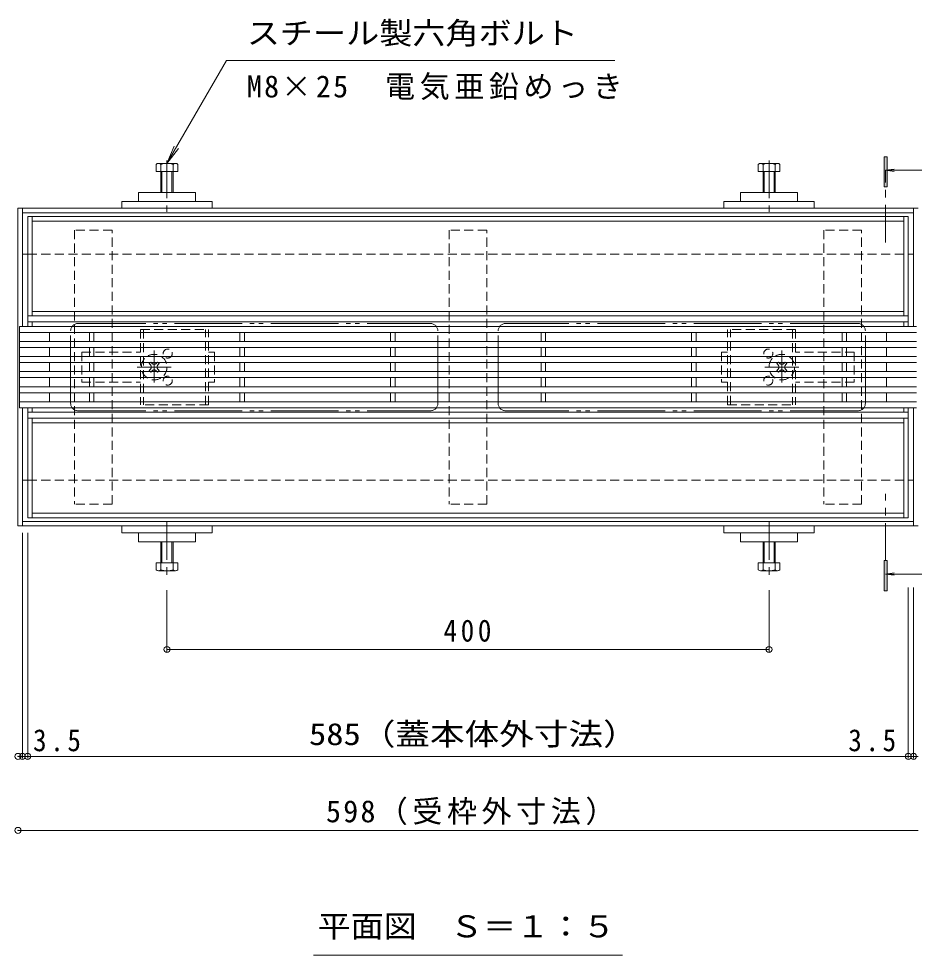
# Model space of a CAD drawing. Units: millimetres at full size, sheet at 1:5; details may follow other scales. Extents: x -1741 to 1940, y -1327 to 1367.
# Drawn here: x -1280 to -685, y -33 to 589 of the extents above; entities that cross this region are included whole.
import ezdxf
from ezdxf.enums import TextEntityAlignment as Align

# ---------------------------------------------------------------- set-up
doc = ezdxf.new("R2010")
doc.units = ezdxf.units.MM
doc.header["$LTSCALE"] = 5
doc.header["$PDMODE"] = 32
doc.header["$PDSIZE"] = 4
for name, pattern in [('CHAIN1', [8, 5, -1, 1, -1]), ('DASHED1', [1.8, 1.2, -0.6]), ('DOUBLE_CHAIN2', [12.8, 9, -1, 0.6, -0.6, 0.6, -1])]:
    doc.linetypes.add(name, pattern=pattern)
for name, color, linetype, lineweight in [('E-0_0228_テナント工�', 1, 'Continuous', 9), ('E-2_0230_テナント工�', 3, 'Continuous', 9), ('E-3_0231_テナント工�', 4, 'Continuous', 9), ('E-4_0232_テナント工�', 7, 'Continuous', 9), ('E-5_0233_テナント工�', 7, 'Continuous', 9), ('E-6_0245_ハッチング2', 134, 'Continuous', 9), ('E-7_0246_ハッチング3', 2, 'Continuous', 9), ('E-8_0247_ハッチング4', 7, 'Continuous', 9), ('E-9_0250_塗潰1_A', 2, 'Continuous', 9)]:
    doc.layers.add(name, color=color, linetype=linetype, lineweight=lineweight)
doc.styles.add('ＭＳ ゴシック', font='')
doc.styles.get('ＭＳ ゴシック').set_extended_font_data('MS Gothic')

msp = doc.modelspace()

# ---------------------------------------------------------------- linework, layer by layer
at = {"layer": 'E-0_0228_テナント工�'}
for p, q in [((-688.714, 457.787), (-1273.714, 457.787)), ((-1273.714, 384.787), (-1273.714, 457.787)), ((-1270.714, 391.788), (-1270.714, 457.787)), ((-1270.714, 454.787), (-691.714, 454.787)), ((-691.714, 391.788), (-691.714, 457.787)), ((-688.714, 384.788), (-688.714, 457.787)), ((-1270.714, 394.788), (-691.714, 394.788)), ((-1270.714, 384.788), (-1270.714, 387.788)), ((-691.714, 384.788), (-691.714, 387.788)), ((-1273.714, 257.787), (-1273.714, 330.788)), ((-1270.714, 327.788), (-1270.714, 330.788)), ((-691.714, 327.788), (-691.714, 330.788)), ((-688.714, 257.787), (-688.714, 330.788)), ((-1270.714, 257.787), (-1270.714, 323.788)), ((-691.714, 257.787), (-691.714, 323.788)), ((-691.914, 320.788), (-1270.714, 320.788)), ((-1268.514, 257.787), (-1273.714, 257.787)), ((-691.714, 260.787), (-1270.714, 260.787)), ((-1268.514, 257.787), (-688.714, 257.787))]:
    msp.add_line(p, q, dxfattribs=at)
at = {"layer": 'E-0_0228_テナント工�', "color": 134}
for p, q in [((-1273.714, 391.788), (-688.714, 391.788)), ((-1273.714, 391.788), (-1273.714, 387.788)), ((-688.714, 387.788), (-1273.714, 387.788)), ((-688.714, 391.788), (-688.714, 387.788)), ((-688.714, 327.788), (-1273.714, 327.788)), ((-1273.714, 327.788), (-1273.714, 323.788)), ((-1273.714, 323.788), (-688.714, 323.788)), ((-688.714, 327.788), (-688.714, 323.788))]:
    msp.add_line(p, q, dxfattribs=at)
at = {"layer": 'E-0_0228_テナント工�', "linetype": 'DOUBLE_CHAIN2'}
for p, q in [((-1240.214, 386.788), (-1006.214, 386.788)), ((-722.214, 386.788), (-956.214, 386.788)), ((-1245.214, 333.788), (-1245.214, 381.788)), ((-1001.214, 333.788), (-1001.214, 381.788)), ((-961.214, 333.788), (-961.214, 381.788)), ((-717.214, 333.788), (-717.214, 381.788)), ((-1240.214, 328.788), (-1006.214, 328.788)), ((-722.214, 328.788), (-956.214, 328.788))]:
    msp.add_line(p, q, dxfattribs=at)
for centre, start, end in [((-1240.214, 381.788), 90, 180), ((-1006.214, 381.788), 0, 90), ((-956.214, 381.788), 90, 180), ((-722.214, 381.788), 0, 90), ((-1240.214, 333.788), 180, 270), ((-1006.214, 333.788), 270, 0), ((-956.214, 333.788), 180, 270), ((-722.214, 333.788), 270, 0)]:
    msp.add_arc(centre, 5, start, end, dxfattribs=at)
at = {"layer": 'E-2_0230_テナント工�'}
for p, q in [((-683.214, 384.788), (-1279.214, 384.788)), ((-1279.214, 384.788), (-1279.214, 330.788)), ((-683.214, 380.788), (-1279.214, 380.788)), ((-1259.214, 380.788), (-1259.214, 374.788)), ((-1232.714, 380.788), (-1232.714, 374.788)), ((-1229.714, 380.788), (-1229.714, 374.788)), ((-1132.714, 380.788), (-1132.714, 374.788)), ((-1129.714, 380.788), (-1129.714, 374.788)), ((-1032.714, 380.788), (-1032.714, 374.788)), ((-1029.714, 380.788), (-1029.714, 374.788)), ((-932.714, 380.788), (-932.714, 374.788)), ((-929.714, 380.788), (-929.714, 374.788)), ((-832.714, 380.788), (-832.714, 374.788)), ((-829.714, 380.788), (-829.714, 374.788)), ((-732.714, 380.788), (-732.714, 374.788)), ((-729.714, 380.788), (-729.714, 374.788)), ((-703.214, 380.788), (-703.214, 374.788)), ((-683.214, 374.788), (-1279.214, 374.788)), ((-683.214, 370.788), (-1279.214, 370.788)), ((-1259.214, 370.788), (-1259.214, 364.788)), ((-1232.714, 370.788), (-1232.714, 364.788)), ((-1229.714, 370.788), (-1229.714, 364.788)), ((-1132.714, 370.788), (-1132.714, 364.788)), ((-1129.714, 370.788), (-1129.714, 364.788)), ((-1032.714, 370.788), (-1032.714, 364.788)), ((-1029.714, 370.788), (-1029.714, 364.788)), ((-932.714, 370.788), (-932.714, 364.788)), ((-929.714, 370.788), (-929.714, 364.788)), ((-832.714, 370.788), (-832.714, 364.788)), ((-829.714, 370.788), (-829.714, 364.788)), ((-732.714, 370.788), (-732.714, 364.788)), ((-729.714, 370.788), (-729.714, 364.788)), ((-703.214, 370.788), (-703.214, 364.788)), ((-683.214, 364.788), (-1279.214, 364.788)), ((-683.214, 360.788), (-1279.214, 360.788)), ((-683.214, 354.788), (-1279.214, 354.788)), ((-1259.214, 360.788), (-1259.214, 354.788)), ((-1232.714, 360.788), (-1232.714, 354.788)), ((-1229.714, 360.788), (-1229.714, 354.788)), ((-1132.714, 360.788), (-1132.714, 354.788)), ((-1129.714, 360.788), (-1129.714, 354.788)), ((-1032.714, 360.788), (-1032.714, 354.788)), ((-1029.714, 360.788), (-1029.714, 354.788)), ((-932.714, 360.788), (-932.714, 354.788)), ((-929.714, 360.788), (-929.714, 354.788)), ((-832.714, 360.788), (-832.714, 354.788)), ((-829.714, 360.788), (-829.714, 354.788)), ((-732.714, 360.788), (-732.714, 354.788)), ((-729.714, 360.788), (-729.714, 354.788)), ((-703.214, 360.788), (-703.214, 354.788)), ((-683.214, 350.788), (-1279.214, 350.788)), ((-1259.214, 350.788), (-1259.214, 344.788)), ((-1232.714, 350.788), (-1232.714, 344.788)), ((-1229.714, 350.788), (-1229.714, 344.788)), ((-1132.714, 350.788), (-1132.714, 344.788)), ((-1129.714, 350.788), (-1129.714, 344.788)), ((-1032.714, 350.788), (-1032.714, 344.788)), ((-1029.714, 350.788), (-1029.714, 344.788)), ((-932.714, 350.788), (-932.714, 344.788)), ((-929.714, 350.788), (-929.714, 344.788)), ((-832.714, 350.788), (-832.714, 344.788)), ((-829.714, 350.788), (-829.714, 344.788)), ((-732.714, 350.788), (-732.714, 344.788)), ((-729.714, 350.788), (-729.714, 344.788)), ((-703.214, 350.788), (-703.214, 344.788)), ((-683.214, 344.788), (-1279.214, 344.788)), ((-683.214, 340.788), (-1279.214, 340.788)), ((-1259.214, 340.788), (-1259.214, 334.788)), ((-1232.714, 340.788), (-1232.714, 334.788)), ((-1229.714, 340.788), (-1229.714, 334.788)), ((-1132.714, 340.788), (-1132.714, 334.788)), ((-1129.714, 340.788), (-1129.714, 334.788)), ((-1032.714, 340.788), (-1032.714, 334.788)), ((-1029.714, 340.788), (-1029.714, 334.788)), ((-932.714, 340.788), (-932.714, 334.788)), ((-929.714, 340.788), (-929.714, 334.788)), ((-832.714, 340.788), (-832.714, 334.788)), ((-829.714, 340.788), (-829.714, 334.788)), ((-732.714, 340.788), (-732.714, 334.788)), ((-729.714, 340.788), (-729.714, 334.788)), ((-703.214, 340.788), (-703.214, 334.788)), ((-683.214, 334.788), (-1279.214, 334.788)), ((-683.214, 330.788), (-1279.214, 330.788))]:
    msp.add_line(p, q, dxfattribs=at)
at = {"layer": 'E-3_0231_テナント工�'}
for p, q in [((-682.214, 463.287), (-1280.214, 463.287)), ((-1277.214, 384.787), (-1277.214, 463.287)), ((-685.214, 384.788), (-685.214, 463.287)), ((-685.214, 460.287), (-1277.214, 460.287)), ((-1273.714, 432.787), (-1277.014, 432.787)), ((-688.714, 432.787), (-685.214, 432.787)), ((-1277.214, 252.287), (-1277.214, 330.788)), ((-685.214, 252.287), (-685.214, 330.788)), ((-1273.714, 282.787), (-1277.214, 282.787)), ((-688.714, 282.787), (-685.214, 282.787)), ((-685.214, 255.287), (-1277.214, 255.287))]:
    msp.add_line(p, q, dxfattribs=at)
at = {"layer": 'E-3_0231_テナント工�', "linetype": 'DASHED1'}
for p, q in [((-1273.714, 432.787), (-688.714, 432.787)), ((-1273.714, 282.787), (-688.714, 282.787))]:
    msp.add_line(p, q, dxfattribs=at)
at = {"layer": 'E-3_0231_テナント工�'}
msp.add_lwpolyline([(-682.214, 252.287), (-1280.214, 252.287), (-1280.214, 463.287)], dxfattribs=at)
at = {"layer": 'E-4_0232_テナント工�'}
for p, q in [((-1277.214, 97.713), (-1277.214, 247.787)), ((-1273.714, 97.713), (-1273.714, 247.787)), ((-1181.214, 168.736), (-1181.214, 209.715)), ((-781.214, 168.736), (-781.214, 209.715)), ((-688.714, 97.713), (-688.714, 211.37)), ((-685.214, 97.713), (-685.214, 211.37)), ((-1181.214, 170.236), (-781.214, 170.236)), ((-1277.214, 99.213), (-1280.214, 99.213)), ((-1273.714, 99.213), (-1277.214, 99.213)), ((-1273.714, 99.213), (-688.714, 99.213)), ((-688.714, 99.213), (-685.214, 99.213)), ((-685.214, 99.213), (-682.214, 99.213)), ((-1280.214, 50.072), (-682.214, 50.072))]:
    msp.add_line(p, q, dxfattribs=at)
for p in [(-1181.214, 170.236), (-781.214, 170.236), (-1280.214, 99.213), (-1277.214, 99.213), (-1273.714, 99.213), (-688.714, 99.213), (-685.214, 99.213), (-1280.214, 50.072)]:
    msp.add_point(p, dxfattribs=at)
at = {"layer": 'E-5_0233_テナント工�'}
for p, q in [((-1141.687, 561.55), (-883.561, 561.55)), ((-1181.214, 493.087), (-1173.604, 503.004)), ((-1083.896, -32.878), (-878.531, -32.878))]:
    msp.add_line(p, q, dxfattribs=at)
at = {"layer": 'E-5_0233_テナント工�', "color": 4}
for p, q in [((-704.737, 477.47), (-704.737, 497.47)), ((-703.737, 488.499), (-698.132, 489.237)), ((-703.737, 488.499), (-679.596, 488.499)), ((-703.737, 488.499), (-698.132, 487.761)), ((-704.737, 209.237), (-704.737, 229.237)), ((-703.737, 220.314), (-698.132, 221.052)), ((-703.737, 220.314), (-679.596, 220.314)), ((-703.737, 220.314), (-698.132, 219.576))]:
    msp.add_line(p, q, dxfattribs=at)
at = {"layer": 'E-5_0233_テナント工�', "color": 4, "linetype": 'CHAIN1'}
for p, q in [((-703.737, 440.485), (-703.737, 488.499)), ((-703.737, 229.237), (-703.737, 273.717))]:
    msp.add_line(p, q, dxfattribs=at)
at = {"layer": 'E-5_0233_テナント工�'}
msp.add_lwpolyline([(-1141.687, 561.55), (-1181.214, 493.087), (-1176.43, 504.636)], dxfattribs=at)
at = {"layer": 'E-5_0233_テナント工�', "color": 4}
for points in [[(-704.737, 497.47), (-702.737, 497.47), (-702.737, 477.47), (-704.737, 477.47)], [(-704.737, 229.237), (-702.737, 229.237), (-702.737, 209.237), (-704.737, 209.237)]]:
    msp.add_lwpolyline(points, dxfattribs=at)
for points in [[(-704.737, 497.47), (-704.737, 477.47), (-702.737, 497.47), (-702.737, 477.47)], [(-704.737, 229.237), (-704.737, 209.237), (-702.737, 229.237), (-702.737, 209.237)]]:
    msp.add_solid(points, dxfattribs=at)
at = {"layer": 'E-6_0245_ハッチング2', "linetype": 'DASHED1'}
for p, q in [((-1217.714, 448.786), (-1242.714, 448.786)), ((-1242.714, 448.786), (-1242.714, 266.788)), ((-1217.714, 266.788), (-1217.714, 448.786)), ((-968.714, 448.787), (-993.714, 448.787)), ((-993.714, 448.787), (-993.714, 266.787)), ((-968.714, 266.787), (-968.714, 448.787)), ((-719.714, 448.787), (-744.714, 448.787)), ((-744.714, 448.787), (-744.714, 266.787)), ((-719.714, 266.787), (-719.714, 448.787)), ((-1217.714, 266.788), (-1242.714, 266.788)), ((-968.714, 266.787), (-993.714, 266.787)), ((-719.714, 266.787), (-744.714, 266.787))]:
    msp.add_line(p, q, dxfattribs=at)
at = {"layer": 'E-7_0246_ハッチング3', "linetype": 'DASHED1'}
for p, q in [((-1198.714, 382.788), (-1153.714, 382.788)), ((-1198.714, 382.788), (-1198.714, 332.788)), ((-1196.714, 382.788), (-1196.714, 332.788)), ((-1155.714, 332.788), (-1155.714, 382.788)), ((-1153.714, 332.788), (-1153.714, 382.788)), ((-763.714, 382.788), (-808.714, 382.788)), ((-808.714, 332.788), (-808.714, 382.788)), ((-806.714, 332.788), (-806.714, 382.788)), ((-765.714, 382.788), (-765.714, 332.788)), ((-763.714, 382.788), (-763.714, 332.788)), ((-1153.714, 332.788), (-1198.714, 332.788)), ((-808.714, 332.788), (-763.714, 332.788))]:
    msp.add_line(p, q, dxfattribs=at)
at = {"layer": 'E-7_0246_ハッチング3', "color": 7, "linetype": 'DASHED1'}
for p, q in [((-1237.714, 367.788), (-1237.714, 347.788)), ((-1237.714, 367.788), (-1198.714, 367.788)), ((-812.714, 367.788), (-808.714, 367.788)), ((-724.714, 367.788), (-763.714, 367.788)), ((-724.714, 367.788), (-724.714, 347.788)), ((-1192.012, 361.146), (-1193.072, 360.086)), ((-1191.128, 360.262), (-1192.012, 361.146)), ((-1188.299, 360.262), (-1187.415, 361.146)), ((-1186.355, 360.086), (-1187.415, 361.146)), ((-776.072, 360.086), (-775.012, 361.146)), ((-774.128, 360.262), (-775.012, 361.146)), ((-771.299, 360.262), (-770.415, 361.146)), ((-770.415, 361.146), (-769.355, 360.086)), ((-1192.188, 359.202), (-1193.072, 360.086)), ((-1192.188, 356.373), (-1193.072, 355.49)), ((-1193.072, 355.49), (-1192.012, 354.429)), ((-1191.128, 355.313), (-1192.012, 354.429)), ((-1188.299, 355.313), (-1187.415, 354.429)), ((-1187.415, 354.429), (-1186.355, 355.49)), ((-1187.239, 359.202), (-1186.355, 360.086)), ((-1187.239, 356.373), (-1186.355, 355.49)), ((-775.188, 359.202), (-776.072, 360.086)), ((-775.188, 356.373), (-776.072, 355.49)), ((-775.012, 354.429), (-776.072, 355.49)), ((-774.128, 355.313), (-775.012, 354.429)), ((-771.299, 355.313), (-770.415, 354.429)), ((-769.355, 355.49), (-770.415, 354.429)), ((-770.239, 359.202), (-769.355, 360.086)), ((-770.239, 356.373), (-769.355, 355.49)), ((-1237.714, 347.788), (-1198.714, 347.788)), ((-1153.714, 347.788), (-1149.714, 347.788)), ((-724.714, 347.788), (-763.714, 347.788))]:
    msp.add_line(p, q, dxfattribs=at)
at = {"layer": 'E-7_0246_ハッチング3', "color": 7, "linetype": 'CHAIN1'}
for p, q in [((-1189.714, 347.603), (-1189.714, 368.859)), ((-772.714, 347.603), (-772.714, 368.859)), ((-1178.362, 357.788), (-1200.971, 357.788)), ((-761.456, 357.788), (-784.065, 357.788))]:
    msp.add_line(p, q, dxfattribs=at)
at = {"layer": 'E-7_0246_ハッチング3', "color": 7, "linetype": 'DASHED1'}
for points in [[(-1153.714, 367.788), (-1149.714, 367.788), (-1149.714, 347.788)], [(-812.714, 367.788), (-812.714, 347.788), (-808.714, 347.788)]]:
    msp.add_lwpolyline(points, dxfattribs=at)
for centre, radius in [((-1180.714, 366.788), 3), ((-781.714, 366.788), 3), ((-1189.714, 357.788), 8.5), ((-772.714, 357.788), 8.5), ((-1180.714, 348.788), 3), ((-781.714, 348.788), 3)]:
    msp.add_circle(centre, radius, dxfattribs=at)
for centre, start, end in [((-1193.603, 357.788), 315, 45), ((-1189.714, 361.677), 225, 315), ((-1189.714, 353.899), 45, 135), ((-1185.824, 357.788), 135, 225), ((-776.603, 357.788), 315, 45), ((-772.714, 361.677), 225, 315), ((-772.714, 353.899), 45, 135), ((-768.824, 357.788), 135, 225)]:
    msp.add_arc(centre, 2, start, end, dxfattribs=at)
at = {"layer": 'E-8_0247_ハッチング4'}
for p, q in [((-1200.214, 473.787), (-1200.214, 467.787)), ((-762.214, 473.787), (-762.214, 467.787)), ((-1211.214, 467.787), (-1151.214, 467.787)), ((-1211.214, 463.287), (-1211.214, 467.787)), ((-1151.214, 463.287), (-1151.214, 467.787)), ((-751.214, 467.787), (-811.214, 467.787)), ((-811.214, 463.287), (-811.214, 467.787)), ((-751.214, 463.287), (-751.214, 467.787)), ((-1151.214, 463.287), (-1211.214, 463.287)), ((-751.214, 463.287), (-811.214, 463.287)), ((-1211.214, 247.787), (-1211.214, 252.287)), ((-1211.214, 252.287), (-1151.214, 252.287)), ((-751.214, 252.287), (-811.214, 252.287)), ((-751.214, 247.787), (-751.214, 252.287)), ((-1200.214, 241.787), (-1200.214, 247.787)), ((-762.214, 241.787), (-762.214, 247.787))]:
    msp.add_line(p, q, dxfattribs=at)
for points in [[(-1200.214, 473.787), (-1162.214, 473.787), (-1162.214, 467.787)], [(-762.214, 473.787), (-800.214, 473.787), (-800.214, 467.787)], [(-1211.214, 247.787), (-1151.214, 247.787), (-1151.214, 252.287)], [(-751.214, 247.787), (-811.214, 247.787), (-811.214, 252.287)], [(-1200.214, 241.787), (-1162.214, 241.787), (-1162.214, 247.787)], [(-762.214, 241.787), (-800.214, 241.787), (-800.214, 247.787)]]:
    msp.add_lwpolyline(points, dxfattribs=at)
at = {"layer": 'E-9_0250_塗潰1_A'}
for p, q in [((-1188.404, 492.477), (-1188.404, 487.787)), ((-1186.809, 493.087), (-1175.619, 493.087)), ((-1185.214, 492.477), (-1185.214, 473.787)), ((-1177.214, 492.477), (-1177.214, 473.787)), ((-1174.024, 492.477), (-1174.024, 487.787)), ((-788.404, 492.477), (-788.404, 487.787)), ((-775.619, 493.087), (-786.809, 493.087)), ((-785.214, 492.477), (-785.214, 473.787)), ((-777.214, 492.477), (-777.214, 473.787)), ((-774.024, 492.477), (-774.024, 487.787)), ((-1188.404, 487.787), (-1174.024, 487.787)), ((-1184.537, 487.787), (-1184.537, 473.787)), ((-1177.89, 487.787), (-1177.89, 473.787)), ((-774.024, 487.787), (-788.404, 487.787)), ((-784.537, 487.787), (-784.537, 473.787)), ((-777.89, 487.787), (-777.89, 473.787)), ((-1185.214, 223.097), (-1185.214, 241.787)), ((-1184.537, 227.787), (-1184.537, 241.787)), ((-1177.89, 227.787), (-1177.89, 241.787)), ((-1177.214, 223.097), (-1177.214, 241.787)), ((-785.214, 223.097), (-785.214, 241.787)), ((-784.537, 227.787), (-784.537, 241.787)), ((-777.89, 227.787), (-777.89, 241.787)), ((-777.214, 223.097), (-777.214, 241.787)), ((-1188.404, 227.787), (-1174.024, 227.787)), ((-1188.404, 223.097), (-1188.404, 227.787)), ((-1174.024, 223.097), (-1174.024, 227.787)), ((-774.024, 227.787), (-788.404, 227.787)), ((-788.404, 223.097), (-788.404, 227.787)), ((-774.024, 223.097), (-774.024, 227.787)), ((-1186.809, 222.487), (-1175.619, 222.487)), ((-775.619, 222.487), (-786.809, 222.487))]:
    msp.add_line(p, q, dxfattribs=at)
at = {"layer": 'E-9_0250_塗潰1_A', "linetype": 'CHAIN1'}
for p, q in [((-1181.214, 495.047), (-1181.214, 460.964)), ((-781.214, 495.047), (-781.214, 460.964)), ((-1181.214, 254.839), (-1181.214, 219.715)), ((-781.214, 254.839), (-781.214, 219.715))]:
    msp.add_line(p, q, dxfattribs=at)
at = {"layer": 'E-9_0250_塗潰1_A'}
for centre, radius, start, end in [((-1186.809, 490.697), 2.39, 48.13611, 131.86389), ((-1181.214, 479.669), 13.418, 72.6564, 107.3436), ((-1175.619, 490.697), 2.39, 48.13611, 131.86389), ((-786.809, 490.697), 2.39, 48.13611, 131.86389), ((-781.214, 479.669), 13.418, 72.6564, 107.3436), ((-775.619, 490.697), 2.39, 48.13611, 131.86389), ((-1186.809, 224.877), 2.39, 228.13611, 311.86389), ((-1181.214, 235.906), 13.418, 252.6564, 287.3436), ((-1175.619, 224.877), 2.39, 228.13611, 311.86389), ((-786.809, 224.877), 2.39, 228.13611, 311.86389), ((-781.214, 235.906), 13.418, 252.6564, 287.3436), ((-775.619, 224.877), 2.39, 228.13611, 311.86389)]:
    msp.add_arc(centre, radius, start, end, dxfattribs=at)

# ---------------------------------------------------------------- texts
at = {"layer": 'E-4_0232_テナント工�', "color": 2, "style": 'ＭＳ ゴシック', "width": 1.15}
msp.add_text('585（蓋本体外寸法）', height=14.66, dxfattribs=at).set_placement((-1086.839, 102.329), align=Align.BOTTOM_LEFT)
at = {"layer": 'E-4_0232_テナント工�', "color": 2, "char_height": 14.66, "attachment_point": 7, "style": 'ＭＳ ゴシック'}
for s, insert in [('\\T1.27;\\W0.9;400', (-997.464, 175.236)), ('\\T1.27;\\W0.9;3.5', (-1270.185, 102.419)), ('\\T1.27;\\W0.9;3.5', (-728.544, 102.419)), ('\\T1.15;598（受枠外寸法）', (-1075.589, 53.527))]:
    msp.add_mtext(s, dxfattribs=dict(at, insert=insert))
at = {"layer": 'E-5_0233_テナント工�', "color": 2, "style": 'ＭＳ ゴシック', "width": 1.1}
for s, p in [('スチール製六角ボルト', (-1128.178, 567.939)), ('平面図\u3000Ｓ＝１：５', (-1081.214, -25.378))]:
    msp.add_text(s, height=14.66, dxfattribs=at).set_placement(p, align=Align.BOTTOM_LEFT)
at = {"layer": 'E-5_0233_テナント工�', "color": 2, "insert": (-1128.178, 535.161), "char_height": 14.66, "attachment_point": 7, "style": 'ＭＳ ゴシック'}
msp.add_mtext('\\T1.15;M8×25\u3000電気亜鉛めっき', dxfattribs=at)

doc.saveas('drawing.dxf')
